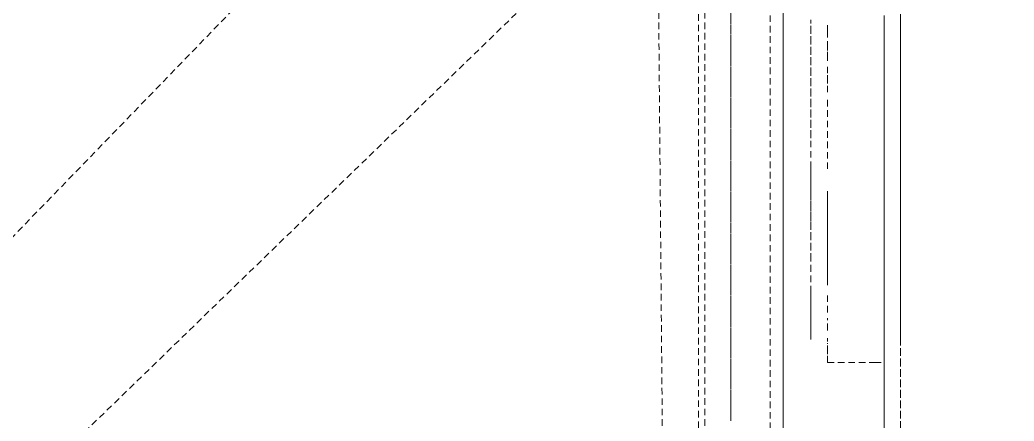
# Model space of a CAD drawing. Header units: millimetres. Extents: x -10915 to 62537, y -37640 to 44223.
# Drawn here: x 7909.6 to 8062, y 8983.3 to 9044.8 of the extents above; entities that cross this region are included whole.
import ezdxf

# ---------------------------------------------------------------- set-up
doc = ezdxf.new("R2010")
doc.units = ezdxf.units.MM
doc.linetypes.add('200_ШТРИХ_ш1п0_6_', pattern=[1.6, 1, -0.6])
doc.layers.add('Перекрытие штриховка', color=7, linetype='Continuous', lineweight=18)
doc.layers.add('Сантехника', color=7, linetype='Continuous', lineweight=18)

# ---------------------------------------------------------------- blocks, each defined once
blk = doc.blocks.new('Reece_Tap_Wolfen_Drinking-Fountain - 10 L_Stainless Steel-V42-План полов 4-го этажа')
at = {"layer": 'Сантехника', "linetype": '200_ШТРИХ_ш1п0_6_'}
for p, q in [((134, 155), (-134, 155)), ((-113.38, 124), (91.41, 124)), ((-94.5, 117.74), (91.41, 119.36)), ((61.95, -43.63), (-94.5, 117.74)), ((-115.44, 92.77), (43.88, -61.7))]:
    blk.add_line(p, q, dxfattribs=at)
at = {"layer": 'Сантехника', "color": 251, "linetype": '200_ШТРИХ_ш1п0_6_', "true_color": 0x666666}
for p, q in [((-110, 155), (110, 155)), ((110, 155), (-110, 155)), ((120, 137), (-120, 137)), ((-11.05, 129), (-113.38, 129)), ((-113.38, 129), (-11.05, 129)), ((-104.11, 125), (91.41, 125)), ((-104.11, 125), (91.41, 125))]:
    blk.add_line(p, q, dxfattribs=at)
at = {"layer": 'Сантехника', "color": 253, "linetype": '200_ШТРИХ_ш1п0_6_', "true_color": 0xa3a3a3}
for p, q in [((110, 155), (-110, 155)), ((-110, 152.5), (109.92, 152.5)), ((-54.36, 141.22), (-72.51, 141.22)), ((-49.8, 141.22), (-72.51, 141.22)), ((-49.8, 141.22), (-54.36, 141.22)), ((-45.51, 141.22), (-50.51, 141.22)), ((-45.51, 141.22), (-50.51, 141.22)), ((-35.76, 141.22), (-46.23, 141.22)), ((-41.67, 141.22), (-46.23, 141.22)), ((-24.35, 141.22), (-41.67, 141.22)), ((-30.69, 141.22), (-35.76, 141.22)), ((-26.8, 141.22), (-30.69, 141.22)), ((-23.51, 141.22), (-26.8, 141.22)), ((-23.51, 141.22), (-24.35, 141.22)), ((-120, 137), (120, 137)), ((120, 137), (-120, 137)), ((-134, 135), (134, 135)), ((-134, 135), (134, 135))]:
    blk.add_line(p, q, dxfattribs=at)
at = {"layer": 'Сантехника', "color": 253, "lineweight": 9, "true_color": 0xa3a3a3}
for p, q in [((-65.34, 155), (-72.51, 155)), ((-71.68, 155), (-72.51, 155)), ((-48.01, 155), (-65.34, 155)), ((-30.69, 155), (-48.01, 155)), ((-26.8, 155), (-30.69, 155)), ((-23.51, 155), (-26.8, 155)), ((-23.51, 155), (-24.35, 155))]:
    blk.add_line(p, q, dxfattribs=at)
at = {"layer": 'Сантехника', "color": 9, "lineweight": 9, "true_color": 0xc7c7c7}
for p, q in [((-65.34, 155), (-71.68, 155)), ((-67.01, 155), (-66.37, 155)), ((-67.01, 155), (-66.37, 155)), ((-64.47, 155), (-38.51, 155)), ((-64.47, 155), (-31.56, 155)), ((-38.51, 155), (-31.56, 155)), ((-24.35, 155), (-30.69, 155)), ((-29.66, 155), (-29.01, 155)), ((-29.66, 155), (-29.01, 155)), ((-72.51, 152.5), (-71.68, 152.5)), ((-72.51, 152.5), (-69.23, 152.5)), ((-69.23, 152.5), (-49.8, 152.5)), ((-46.23, 152.5), (-24.35, 152.5)), ((-24.35, 152.5), (-23.51, 152.5)), ((-24.35, 152.5), (-23.51, 152.5))]:
    blk.add_line(p, q, dxfattribs=at)
at = {"layer": 'Сантехника', "color": 254, "lineweight": 9, "true_color": 0xdddddd}
for p, q in [((-60.26, 155), (-64.54, 155)), ((-31.48, 155), (-60.26, 155)), ((-71.68, 152.5), (-65.34, 152.5)), ((-66.37, 152.5), (-67.01, 152.5)), ((-66.37, 152.5), (-67.01, 152.5)), ((-49.8, 152.5), (-64.47, 152.5)), ((-57.51, 152.5), (-64.47, 152.5)), ((-49.8, 152.5), (-57.51, 152.5)), ((-31.56, 152.5), (-46.23, 152.5)), ((-31.56, 152.5), (-46.23, 152.5)), ((-30.69, 152.5), (-24.35, 152.5)), ((-29.01, 152.5), (-29.66, 152.5)), ((-29.01, 152.5), (-29.66, 152.5))]:
    blk.add_line(p, q, dxfattribs=at)
at = {"layer": 'Сантехника', "color": 9, "linetype": '200_ШТРИХ_ш1п0_6_', "true_color": 0xc7c7c7}
for p, q in [((-72.51, 152.5), (-71.68, 152.5)), ((-72.51, 152.5), (-49.8, 152.5)), ((-50.51, 152.5), (-50.18, 152.5)), ((-50.51, 152.5), (-45.51, 152.5)), ((-50.18, 152.5), (-45.51, 152.5)), ((-46.23, 152.5), (-26.8, 152.5)), ((-26.8, 152.5), (-23.51, 152.5)), ((-24.35, 152.5), (-23.51, 152.5)), ((109.92, 152.5), (-23.51, 152.5)), ((-23.51, 152.5), (109.92, 152.5)), ((-20, 143.8), (-20, 150.97)), ((-20, 143.8), (-23.71, 143.8)), ((-20, 143.8), (-22.98, 143.8)), ((-50.43, 141.22), (-50.51, 141.22)), ((-49.78, 141.22), (-50.51, 141.22)), ((-50.18, 141.22), (-50.43, 141.22)), ((-49.78, 141.22), (-50.18, 141.22)), ((-45.51, 141.22), (-46.25, 141.22)), ((-45.51, 141.22), (-46.25, 141.22)), ((-120, 137), (120, 137)), ((120, 137), (-120, 137))]:
    blk.add_line(p, q, dxfattribs=at)
at = {"layer": 'Сантехника', "color": 254, "linetype": '200_ШТРИХ_ш1п0_6_', "true_color": 0xeaeaea}
for p, q in [((-65.34, 152.5), (-71.68, 152.5)), ((-71.68, 152.5), (-65.34, 152.5)), ((-64.54, 152.5), (-49.8, 152.5)), ((-46.23, 152.5), (-31.48, 152.5)), ((-24.35, 152.5), (-30.69, 152.5)), ((-30.69, 152.5), (-24.35, 152.5)), ((-23.51, 152.5), (-20, 152.5)), ((-22.98, 152.5), (-20, 152.5)), ((-2.12, 152.5), (-20, 152.5)), ((-20, 151), (-20, 152.32)), ((-20, 143.8), (-20, 150.97)), ((-71.68, 143.8), (-69.79, 143.8)), ((-69.79, 143.8), (-71.68, 143.8)), ((-69.23, 143.8), (-66.23, 143.8)), ((-66.23, 143.8), (-69.23, 143.8)), ((-65.34, 143.8), (-61.43, 143.8)), ((-61.43, 143.8), (-65.34, 143.8)), ((-60.26, 143.8), (-49.66, 143.8)), ((-49.66, 143.8), (-60.26, 143.8)), ((-46.25, 143.8), (-31.85, 143.8)), ((-31.85, 143.8), (-46.25, 143.8)), ((-27.69, 143.8), (-30.69, 143.8)), ((-27.68, 143.8), (-29.63, 143.8)), ((-24.91, 143.8), (-26.8, 143.8)), ((-25, 143.8), (-26.78, 143.8)), ((-20, 143.8), (-23.71, 143.8)), ((-20, 143.8), (-22.98, 143.8)), ((-120, 137), (120, 137)), ((-120, 137), (120, 137))]:
    blk.add_line(p, q, dxfattribs=at)
at = {"layer": 'Сантехника', "color": 7, "linetype": '200_ШТРИХ_ш1п0_6_', "true_color": 0xfdfdfd}
for p, q in [((-65.34, 152.5), (-71.68, 152.5)), ((-71.68, 152.5), (-65.34, 152.5)), ((-65.34, 152.5), (-71.68, 152.5)), ((-71.68, 152.5), (-65.34, 152.5)), ((-65.34, 152.5), (-71.68, 152.5)), ((-71.68, 152.5), (-65.34, 152.5)), ((-65.34, 152.5), (-71.68, 152.5)), ((-71.68, 152.5), (-65.34, 152.5)), ((-65.34, 152.5), (-71.68, 152.5)), ((-71.68, 152.5), (-65.34, 152.5)), ((-65.34, 152.5), (-71.68, 152.5)), ((-71.68, 152.5), (-65.34, 152.5)), ((-65.34, 152.5), (-71.68, 152.5)), ((-71.68, 152.5), (-65.34, 152.5)), ((-65.34, 152.5), (-71.68, 152.5)), ((-71.68, 152.5), (-65.34, 152.5)), ((-65.34, 152.5), (-71.68, 152.5)), ((-71.68, 152.5), (-65.34, 152.5)), ((-65.34, 152.5), (-71.68, 152.5)), ((-71.68, 152.5), (-65.34, 152.5)), ((-65.34, 152.5), (-71.68, 152.5)), ((-71.68, 152.5), (-65.34, 152.5)), ((-65.34, 152.5), (-71.68, 152.5)), ((-71.68, 152.5), (-65.34, 152.5)), ((-65.34, 152.5), (-71.68, 152.5)), ((-71.68, 152.5), (-65.34, 152.5)), ((-65.34, 152.5), (-71.68, 152.5)), ((-71.68, 152.5), (-65.34, 152.5)), ((-65.34, 152.5), (-71.68, 152.5)), ((-71.68, 152.5), (-65.34, 152.5)), ((-65.34, 152.5), (-71.68, 152.5)), ((-71.68, 152.5), (-65.34, 152.5)), ((-65.34, 152.5), (-71.68, 152.5)), ((-71.68, 152.5), (-65.34, 152.5)), ((-65.34, 152.5), (-71.68, 152.5)), ((-71.68, 152.5), (-65.34, 152.5)), ((-65.34, 152.5), (-71.68, 152.5)), ((-71.68, 152.5), (-65.34, 152.5)), ((-65.34, 152.5), (-71.68, 152.5)), ((-71.68, 152.5), (-65.34, 152.5)), ((-65.34, 152.5), (-71.68, 152.5)), ((-71.68, 152.5), (-65.34, 152.5)), ((-65.34, 152.5), (-71.68, 152.5)), ((-49.78, 152.5), (-64.47, 152.5)), ((-64.47, 152.5), (-49.78, 152.5)), ((-49.78, 152.5), (-64.47, 152.5)), ((-64.47, 152.5), (-49.78, 152.5)), ((-49.78, 152.5), (-64.47, 152.5)), ((-64.47, 152.5), (-49.78, 152.5)), ((-49.78, 152.5), (-64.47, 152.5)), ((-64.47, 152.5), (-49.78, 152.5)), ((-49.78, 152.5), (-64.47, 152.5)), ((-64.47, 152.5), (-49.78, 152.5)), ((-49.78, 152.5), (-64.47, 152.5)), ((-64.47, 152.5), (-49.78, 152.5)), ((-49.78, 152.5), (-64.47, 152.5)), ((-64.47, 152.5), (-49.78, 152.5)), ((-49.78, 152.5), (-64.47, 152.5)), ((-64.47, 152.5), (-49.78, 152.5)), ((-49.78, 152.5), (-64.47, 152.5)), ((-64.47, 152.5), (-49.78, 152.5)), ((-49.78, 152.5), (-64.47, 152.5)), ((-64.47, 152.5), (-49.78, 152.5)), ((-49.78, 152.5), (-64.47, 152.5)), ((-64.47, 152.5), (-49.78, 152.5)), ((-49.78, 152.5), (-64.47, 152.5)), ((-64.47, 152.5), (-49.78, 152.5)), ((-49.78, 152.5), (-64.47, 152.5)), ((-64.47, 152.5), (-49.78, 152.5)), ((-49.78, 152.5), (-64.47, 152.5)), ((-64.47, 152.5), (-49.78, 152.5)), ((-49.78, 152.5), (-64.47, 152.5)), ((-64.47, 152.5), (-49.78, 152.5)), ((-49.78, 152.5), (-64.47, 152.5)), ((-64.47, 152.5), (-49.78, 152.5)), ((-49.78, 152.5), (-64.47, 152.5)), ((-64.47, 152.5), (-49.78, 152.5)), ((-49.78, 152.5), (-64.47, 152.5)), ((-64.47, 152.5), (-49.78, 152.5)), ((-49.78, 152.5), (-64.47, 152.5)), ((-64.47, 152.5), (-49.78, 152.5)), ((-49.78, 152.5), (-64.47, 152.5)), ((-64.47, 152.5), (-49.78, 152.5)), ((-49.78, 152.5), (-64.47, 152.5)), ((-64.47, 152.5), (-49.78, 152.5)), ((-49.78, 152.5), (-64.47, 152.5)), ((-64.47, 152.5), (-49.78, 152.5)), ((-49.78, 152.5), (-64.47, 152.5)), ((-31.56, 152.5), (-46.25, 152.5)), ((-46.25, 152.5), (-31.56, 152.5)), ((-31.56, 152.5), (-46.25, 152.5)), ((-46.25, 152.5), (-31.56, 152.5)), ((-31.56, 152.5), (-46.25, 152.5)), ((-46.25, 152.5), (-31.56, 152.5)), ((-31.56, 152.5), (-46.25, 152.5)), ((-46.25, 152.5), (-31.56, 152.5)), ((-31.56, 152.5), (-46.25, 152.5)), ((-46.25, 152.5), (-31.56, 152.5)), ((-31.56, 152.5), (-46.25, 152.5)), ((-46.25, 152.5), (-31.56, 152.5)), ((-31.56, 152.5), (-46.25, 152.5)), ((-46.25, 152.5), (-31.56, 152.5)), ((-31.56, 152.5), (-46.25, 152.5)), ((-46.25, 152.5), (-31.56, 152.5)), ((-31.56, 152.5), (-46.25, 152.5)), ((-46.25, 152.5), (-31.56, 152.5)), ((-31.56, 152.5), (-46.25, 152.5)), ((-46.25, 152.5), (-31.56, 152.5)), ((-31.56, 152.5), (-46.25, 152.5)), ((-46.25, 152.5), (-31.56, 152.5)), ((-31.56, 152.5), (-46.25, 152.5)), ((-46.25, 152.5), (-31.56, 152.5)), ((-31.56, 152.5), (-46.25, 152.5)), ((-46.25, 152.5), (-31.56, 152.5)), ((-31.56, 152.5), (-46.25, 152.5)), ((-46.25, 152.5), (-31.56, 152.5)), ((-31.56, 152.5), (-46.25, 152.5)), ((-46.25, 152.5), (-31.56, 152.5)), ((-31.56, 152.5), (-46.25, 152.5)), ((-46.25, 152.5), (-31.56, 152.5)), ((-31.56, 152.5), (-46.25, 152.5)), ((-46.25, 152.5), (-31.56, 152.5)), ((-31.56, 152.5), (-46.25, 152.5)), ((-46.25, 152.5), (-31.56, 152.5)), ((-31.56, 152.5), (-46.25, 152.5)), ((-46.25, 152.5), (-31.56, 152.5)), ((-31.56, 152.5), (-46.25, 152.5)), ((-46.25, 152.5), (-31.56, 152.5)), ((-31.56, 152.5), (-46.25, 152.5)), ((-46.25, 152.5), (-31.56, 152.5)), ((-31.56, 152.5), (-46.25, 152.5)), ((-46.25, 152.5), (-31.56, 152.5)), ((-31.56, 152.5), (-46.25, 152.5)), ((-24.35, 152.5), (-30.69, 152.5)), ((-30.69, 152.5), (-24.35, 152.5)), ((-24.35, 152.5), (-30.69, 152.5)), ((-30.69, 152.5), (-24.35, 152.5)), ((-30.69, 152.5), (-24.35, 152.5)), ((-30.69, 152.5), (-24.35, 152.5)), ((-30.69, 152.5), (-24.35, 152.5)), ((-30.69, 152.5), (-24.35, 152.5)), ((-30.69, 152.5), (-24.35, 152.5)), ((-30.69, 152.5), (-24.35, 152.5)), ((-30.69, 152.5), (-24.35, 152.5)), ((-30.69, 152.5), (-24.35, 152.5)), ((-30.69, 152.5), (-24.35, 152.5)), ((-30.69, 152.5), (-24.35, 152.5)), ((-30.69, 152.5), (-24.35, 152.5)), ((-30.69, 152.5), (-24.35, 152.5)), ((-30.69, 152.5), (-24.35, 152.5)), ((-30.69, 152.5), (-24.35, 152.5)), ((-30.69, 152.5), (-24.35, 152.5)), ((-30.69, 152.5), (-24.35, 152.5)), ((-30.69, 152.5), (-24.35, 152.5)), ((-30.69, 152.5), (-24.35, 152.5)), ((-30.69, 152.5), (-24.35, 152.5)), ((-29.63, 152.5), (-27.26, 152.5)), ((-29.63, 152.5), (-27.26, 152.5)), ((-29.63, 152.5), (-27.26, 152.5)), ((-29.63, 152.5), (-27.26, 152.5)), ((-29.63, 152.5), (-27.26, 152.5)), ((-29.63, 152.5), (-27.26, 152.5)), ((-29.63, 152.5), (-27.26, 152.5)), ((-29.63, 152.5), (-27.26, 152.5)), ((-29.63, 152.5), (-27.26, 152.5)), ((-29.63, 152.5), (-27.26, 152.5)), ((-29.63, 152.5), (-27.26, 152.5)), ((-29.63, 152.5), (-27.26, 152.5)), ((-29.63, 152.5), (-27.26, 152.5)), ((-29.63, 152.5), (-27.26, 152.5)), ((-29.63, 152.5), (-27.26, 152.5)), ((-29.63, 152.5), (-27.26, 152.5)), ((-29.63, 152.5), (-27.26, 152.5)), ((-29.63, 152.5), (-27.26, 152.5)), ((-29.63, 152.5), (-27.26, 152.5)), ((-29.63, 152.5), (-27.26, 152.5)), ((-26.78, 152.5), (-25, 152.5)), ((-26.78, 152.5), (-25, 152.5)), ((-26.78, 152.5), (-25, 152.5)), ((-26.78, 152.5), (-25, 152.5)), ((-26.78, 152.5), (-25, 152.5)), ((-26.78, 152.5), (-25, 152.5)), ((-26.78, 152.5), (-25, 152.5)), ((-26.78, 152.5), (-25, 152.5)), ((-26.78, 152.5), (-25, 152.5)), ((-26.78, 152.5), (-25, 152.5)), ((-26.78, 152.5), (-25, 152.5)), ((-26.78, 152.5), (-25, 152.5)), ((-26.78, 152.5), (-25, 152.5)), ((-26.78, 152.5), (-25, 152.5)), ((-26.78, 152.5), (-25, 152.5)), ((-26.78, 152.5), (-25, 152.5)), ((-26.78, 152.5), (-25, 152.5)), ((-26.78, 152.5), (-25, 152.5)), ((-26.78, 152.5), (-25, 152.5)), ((-26.78, 152.5), (-25, 152.5)), ((-20, 152.5), (-23.51, 152.5)), ((-23.51, 152.5), (-20, 152.5)), ((-20, 152.5), (-23.51, 152.5)), ((-23.51, 152.5), (-20, 152.5)), ((-23.51, 152.5), (-20, 152.5)), ((-23.51, 152.5), (-20, 152.5)), ((-23.51, 152.5), (-20, 152.5)), ((-23.51, 152.5), (-20, 152.5)), ((-23.51, 152.5), (-20, 152.5)), ((-23.51, 152.5), (-20, 152.5)), ((-23.51, 152.5), (-20, 152.5)), ((-23.51, 152.5), (-20, 152.5)), ((-23.51, 152.5), (-20, 152.5)), ((-23.51, 152.5), (-20, 152.5)), ((-23.51, 152.5), (-20, 152.5)), ((-23.51, 152.5), (-20, 152.5)), ((-23.51, 152.5), (-20, 152.5)), ((-23.51, 152.5), (-20, 152.5)), ((-23.51, 152.5), (-20, 152.5)), ((-23.51, 152.5), (-20, 152.5)), ((-23.51, 152.5), (-20, 152.5)), ((-22.98, 152.5), (-20, 152.5)), ((-22.98, 152.5), (-20, 152.5)), ((-22.98, 152.5), (-20, 152.5)), ((-22.98, 152.5), (-20, 152.5)), ((-22.98, 152.5), (-20, 152.5)), ((-22.98, 152.5), (-20, 152.5)), ((-22.98, 152.5), (-21.28, 152.5)), ((-22.98, 152.5), (-21.28, 152.5)), ((-22.98, 152.5), (-21.28, 152.5)), ((-22.98, 152.5), (-20, 152.5)), ((-22.98, 152.5), (-21.28, 152.5)), ((-22.98, 152.5), (-20, 152.5)), ((-22.98, 152.5), (-20, 152.5)), ((-22.98, 152.5), (-20, 152.5)), ((-22.98, 152.5), (-20, 152.5)), ((-22.98, 152.5), (-21.28, 152.5)), ((-22.98, 152.5), (-21.28, 152.5)), ((-22.98, 152.5), (-20, 152.5)), ((-21.28, 152.5), (-20, 152.5)), ((-21.28, 152.5), (-20, 152.5)), ((-21.28, 152.5), (-20, 152.5)), ((-21.28, 152.5), (-20, 152.5)), ((-21.28, 152.5), (-20, 152.5)), ((-21.28, 152.5), (-20, 152.5)), ((-20, 151), (-20, 152.32)), ((-20, 151), (-20, 152.32)), ((-20, 151), (-20, 152.32)), ((-20, 151), (-20, 152.32)), ((-20, 151), (-20, 152.32)), ((-20, 151), (-20, 152.32)), ((-20, 151), (-20, 152.32)), ((-20, 151), (-20, 152.32)), ((-20, 151), (-20, 152.32)), ((-20, 151), (-20, 152.32)), ((-20, 151), (-20, 152.32)), ((-20, 151), (-20, 152.32)), ((-20, 151), (-20, 152.32)), ((-20, 151), (-20, 152.32)), ((-20, 151), (-20, 152.32)), ((-20, 151), (-20, 152.32)), ((-20, 151), (-20, 152.32)), ((-20, 151), (-20, 152.32)), ((-20, 143.8), (-20, 150.97)), ((-20, 143.8), (-20, 150.97)), ((-20, 143.8), (-20, 150.97)), ((-20, 143.8), (-20, 150.97)), ((-20, 143.8), (-20, 150.97)), ((-20, 143.8), (-20, 150.97)), ((-20, 143.8), (-20, 150.97)), ((-20, 143.8), (-20, 150.97)), ((-20, 143.8), (-20, 150.97)), ((-20, 143.8), (-20, 150.97)), ((-20, 143.8), (-20, 150.97)), ((-20, 143.8), (-20, 150.97)), ((-20, 143.8), (-20, 150.97)), ((-20, 143.8), (-20, 150.97)), ((-20, 143.8), (-20, 150.97)), ((-20, 143.8), (-20, 150.97)), ((-20, 143.8), (-20, 150.97)), ((-71.68, 143.8), (-69.79, 143.8)), ((-69.79, 143.8), (-71.68, 143.8)), ((-71.68, 143.8), (-69.79, 143.8)), ((-69.79, 143.8), (-71.68, 143.8)), ((-71.68, 143.8), (-69.79, 143.8)), ((-69.79, 143.8), (-71.68, 143.8)), ((-71.68, 143.8), (-69.79, 143.8)), ((-69.79, 143.8), (-71.68, 143.8)), ((-71.68, 143.8), (-69.79, 143.8)), ((-69.79, 143.8), (-71.68, 143.8)), ((-71.68, 143.8), (-69.79, 143.8)), ((-69.79, 143.8), (-71.68, 143.8)), ((-71.68, 143.8), (-69.79, 143.8)), ((-69.79, 143.8), (-71.68, 143.8)), ((-71.68, 143.8), (-69.79, 143.8)), ((-69.79, 143.8), (-71.68, 143.8)), ((-71.68, 143.8), (-69.79, 143.8)), ((-69.79, 143.8), (-71.68, 143.8)), ((-71.68, 143.8), (-69.79, 143.8)), ((-69.79, 143.8), (-71.68, 143.8)), ((-71.68, 143.8), (-69.79, 143.8)), ((-69.79, 143.8), (-71.68, 143.8)), ((-71.68, 143.8), (-69.79, 143.8)), ((-69.79, 143.8), (-71.68, 143.8)), ((-71.68, 143.8), (-69.79, 143.8)), ((-69.79, 143.8), (-71.68, 143.8)), ((-71.68, 143.8), (-69.79, 143.8)), ((-69.79, 143.8), (-71.68, 143.8)), ((-71.68, 143.8), (-69.79, 143.8)), ((-69.79, 143.8), (-71.68, 143.8)), ((-71.68, 143.8), (-69.79, 143.8)), ((-69.79, 143.8), (-71.68, 143.8)), ((-71.68, 143.8), (-69.79, 143.8)), ((-69.79, 143.8), (-71.68, 143.8)), ((-71.68, 143.8), (-69.79, 143.8)), ((-69.79, 143.8), (-71.68, 143.8)), ((-69.23, 143.8), (-66.23, 143.8)), ((-66.23, 143.8), (-69.23, 143.8)), ((-69.23, 143.8), (-66.23, 143.8)), ((-66.23, 143.8), (-69.23, 143.8)), ((-69.23, 143.8), (-66.23, 143.8)), ((-66.23, 143.8), (-69.23, 143.8)), ((-69.23, 143.8), (-66.23, 143.8)), ((-66.23, 143.8), (-69.23, 143.8)), ((-69.23, 143.8), (-66.23, 143.8)), ((-66.23, 143.8), (-69.23, 143.8)), ((-69.23, 143.8), (-66.23, 143.8)), ((-66.23, 143.8), (-69.23, 143.8)), ((-69.23, 143.8), (-66.23, 143.8)), ((-66.23, 143.8), (-69.23, 143.8)), ((-69.23, 143.8), (-66.23, 143.8)), ((-66.23, 143.8), (-69.23, 143.8)), ((-69.23, 143.8), (-66.23, 143.8)), ((-66.23, 143.8), (-69.23, 143.8)), ((-69.23, 143.8), (-66.23, 143.8)), ((-66.23, 143.8), (-69.23, 143.8)), ((-69.23, 143.8), (-66.23, 143.8)), ((-66.23, 143.8), (-69.23, 143.8)), ((-69.23, 143.8), (-66.23, 143.8)), ((-66.23, 143.8), (-69.23, 143.8)), ((-69.23, 143.8), (-66.23, 143.8)), ((-66.23, 143.8), (-69.23, 143.8)), ((-69.23, 143.8), (-66.23, 143.8)), ((-66.23, 143.8), (-69.23, 143.8)), ((-69.23, 143.8), (-66.23, 143.8)), ((-66.23, 143.8), (-69.23, 143.8)), ((-69.23, 143.8), (-66.23, 143.8)), ((-66.23, 143.8), (-69.23, 143.8)), ((-69.23, 143.8), (-66.23, 143.8)), ((-66.23, 143.8), (-69.23, 143.8)), ((-69.23, 143.8), (-66.23, 143.8)), ((-66.23, 143.8), (-69.23, 143.8)), ((-65.34, 143.8), (-61.43, 143.8)), ((-61.43, 143.8), (-65.34, 143.8)), ((-65.34, 143.8), (-61.43, 143.8)), ((-61.43, 143.8), (-65.34, 143.8)), ((-65.34, 143.8), (-61.43, 143.8)), ((-61.43, 143.8), (-65.34, 143.8)), ((-65.34, 143.8), (-61.43, 143.8)), ((-61.43, 143.8), (-65.34, 143.8)), ((-65.34, 143.8), (-61.43, 143.8)), ((-61.43, 143.8), (-65.34, 143.8)), ((-65.34, 143.8), (-61.43, 143.8)), ((-61.43, 143.8), (-65.34, 143.8)), ((-65.34, 143.8), (-61.43, 143.8)), ((-61.43, 143.8), (-65.34, 143.8)), ((-65.34, 143.8), (-61.43, 143.8)), ((-61.43, 143.8), (-65.34, 143.8)), ((-65.34, 143.8), (-61.43, 143.8)), ((-61.43, 143.8), (-65.34, 143.8)), ((-65.34, 143.8), (-61.43, 143.8)), ((-61.43, 143.8), (-65.34, 143.8)), ((-65.34, 143.8), (-61.43, 143.8)), ((-61.43, 143.8), (-65.34, 143.8)), ((-65.34, 143.8), (-61.43, 143.8)), ((-61.43, 143.8), (-65.34, 143.8)), ((-65.34, 143.8), (-61.43, 143.8)), ((-61.43, 143.8), (-65.34, 143.8)), ((-65.34, 143.8), (-61.43, 143.8)), ((-61.43, 143.8), (-65.34, 143.8)), ((-65.34, 143.8), (-61.43, 143.8)), ((-61.43, 143.8), (-65.34, 143.8)), ((-65.34, 143.8), (-61.43, 143.8)), ((-61.43, 143.8), (-65.34, 143.8)), ((-65.34, 143.8), (-61.43, 143.8)), ((-61.43, 143.8), (-65.34, 143.8)), ((-65.34, 143.8), (-61.43, 143.8)), ((-61.43, 143.8), (-65.34, 143.8)), ((-60.26, 143.8), (-49.66, 143.8)), ((-49.66, 143.8), (-60.26, 143.8)), ((-60.26, 143.8), (-49.66, 143.8)), ((-49.66, 143.8), (-60.26, 143.8)), ((-60.26, 143.8), (-49.66, 143.8)), ((-49.66, 143.8), (-60.26, 143.8)), ((-60.26, 143.8), (-49.66, 143.8)), ((-49.66, 143.8), (-60.26, 143.8)), ((-60.26, 143.8), (-49.66, 143.8)), ((-49.66, 143.8), (-60.26, 143.8)), ((-60.26, 143.8), (-49.66, 143.8)), ((-49.66, 143.8), (-60.26, 143.8)), ((-60.26, 143.8), (-49.66, 143.8)), ((-49.66, 143.8), (-60.26, 143.8)), ((-60.26, 143.8), (-49.66, 143.8)), ((-49.66, 143.8), (-60.26, 143.8)), ((-60.26, 143.8), (-49.66, 143.8)), ((-49.66, 143.8), (-60.26, 143.8)), ((-60.26, 143.8), (-49.66, 143.8)), ((-49.66, 143.8), (-60.26, 143.8)), ((-60.26, 143.8), (-49.66, 143.8)), ((-49.66, 143.8), (-60.26, 143.8)), ((-60.26, 143.8), (-49.66, 143.8)), ((-49.66, 143.8), (-60.26, 143.8)), ((-60.26, 143.8), (-49.66, 143.8)), ((-49.66, 143.8), (-60.26, 143.8)), ((-60.26, 143.8), (-49.66, 143.8)), ((-49.66, 143.8), (-60.26, 143.8)), ((-60.26, 143.8), (-49.66, 143.8)), ((-49.66, 143.8), (-60.26, 143.8)), ((-60.26, 143.8), (-49.66, 143.8)), ((-49.66, 143.8), (-60.26, 143.8)), ((-60.26, 143.8), (-49.66, 143.8)), ((-49.66, 143.8), (-60.26, 143.8)), ((-60.26, 143.8), (-49.66, 143.8)), ((-49.66, 143.8), (-60.26, 143.8)), ((-46.25, 143.8), (-31.85, 143.8)), ((-31.85, 143.8), (-46.25, 143.8)), ((-46.25, 143.8), (-31.85, 143.8)), ((-31.85, 143.8), (-46.25, 143.8)), ((-46.25, 143.8), (-31.85, 143.8)), ((-31.85, 143.8), (-46.25, 143.8)), ((-46.25, 143.8), (-31.85, 143.8)), ((-31.85, 143.8), (-46.25, 143.8)), ((-46.25, 143.8), (-31.85, 143.8)), ((-31.85, 143.8), (-46.25, 143.8)), ((-46.25, 143.8), (-31.85, 143.8)), ((-31.85, 143.8), (-46.25, 143.8)), ((-46.25, 143.8), (-31.85, 143.8)), ((-31.85, 143.8), (-46.25, 143.8)), ((-46.25, 143.8), (-31.85, 143.8)), ((-31.85, 143.8), (-46.25, 143.8)), ((-46.25, 143.8), (-31.85, 143.8)), ((-31.85, 143.8), (-46.25, 143.8)), ((-46.25, 143.8), (-31.85, 143.8)), ((-31.85, 143.8), (-46.25, 143.8)), ((-46.25, 143.8), (-31.85, 143.8)), ((-31.85, 143.8), (-46.25, 143.8)), ((-46.25, 143.8), (-31.85, 143.8)), ((-31.85, 143.8), (-46.25, 143.8)), ((-46.25, 143.8), (-31.85, 143.8)), ((-31.85, 143.8), (-46.25, 143.8)), ((-46.25, 143.8), (-31.85, 143.8)), ((-31.85, 143.8), (-46.25, 143.8)), ((-46.25, 143.8), (-31.85, 143.8)), ((-31.85, 143.8), (-46.25, 143.8)), ((-46.25, 143.8), (-31.85, 143.8)), ((-31.85, 143.8), (-46.25, 143.8)), ((-46.25, 143.8), (-31.85, 143.8)), ((-31.85, 143.8), (-46.25, 143.8)), ((-46.25, 143.8), (-31.85, 143.8)), ((-31.85, 143.8), (-46.25, 143.8)), ((-27.69, 143.8), (-30.69, 143.8)), ((-27.69, 143.8), (-30.69, 143.8)), ((-27.69, 143.8), (-30.69, 143.8)), ((-27.69, 143.8), (-30.69, 143.8)), ((-27.69, 143.8), (-30.69, 143.8)), ((-27.69, 143.8), (-30.69, 143.8)), ((-27.69, 143.8), (-30.69, 143.8)), ((-27.69, 143.8), (-30.69, 143.8)), ((-27.69, 143.8), (-30.69, 143.8)), ((-27.69, 143.8), (-30.69, 143.8)), ((-27.69, 143.8), (-30.69, 143.8)), ((-27.69, 143.8), (-30.69, 143.8)), ((-27.69, 143.8), (-30.69, 143.8)), ((-27.69, 143.8), (-30.69, 143.8)), ((-27.69, 143.8), (-30.69, 143.8)), ((-27.69, 143.8), (-30.69, 143.8)), ((-27.69, 143.8), (-30.69, 143.8)), ((-27.69, 143.8), (-30.69, 143.8)), ((-27.68, 143.8), (-29.63, 143.8)), ((-27.68, 143.8), (-29.63, 143.8)), ((-27.68, 143.8), (-29.63, 143.8)), ((-27.68, 143.8), (-29.63, 143.8)), ((-27.68, 143.8), (-29.63, 143.8)), ((-27.68, 143.8), (-29.63, 143.8)), ((-27.68, 143.8), (-29.63, 143.8)), ((-27.68, 143.8), (-29.63, 143.8)), ((-27.68, 143.8), (-29.63, 143.8)), ((-27.68, 143.8), (-29.63, 143.8)), ((-27.68, 143.8), (-29.63, 143.8)), ((-27.68, 143.8), (-29.63, 143.8)), ((-27.68, 143.8), (-29.63, 143.8)), ((-27.68, 143.8), (-29.63, 143.8)), ((-27.68, 143.8), (-29.63, 143.8)), ((-27.68, 143.8), (-29.63, 143.8)), ((-27.68, 143.8), (-29.63, 143.8)), ((-27.68, 143.8), (-29.63, 143.8)), ((-24.91, 143.8), (-26.8, 143.8)), ((-24.91, 143.8), (-26.8, 143.8)), ((-24.91, 143.8), (-26.8, 143.8)), ((-24.91, 143.8), (-26.8, 143.8)), ((-24.91, 143.8), (-26.8, 143.8)), ((-24.91, 143.8), (-26.8, 143.8)), ((-24.91, 143.8), (-26.8, 143.8)), ((-24.91, 143.8), (-26.8, 143.8)), ((-24.91, 143.8), (-26.8, 143.8)), ((-24.91, 143.8), (-26.8, 143.8)), ((-24.91, 143.8), (-26.8, 143.8)), ((-24.91, 143.8), (-26.8, 143.8)), ((-24.91, 143.8), (-26.8, 143.8)), ((-24.91, 143.8), (-26.8, 143.8)), ((-24.91, 143.8), (-26.8, 143.8)), ((-24.91, 143.8), (-26.8, 143.8)), ((-24.91, 143.8), (-26.8, 143.8)), ((-24.91, 143.8), (-26.8, 143.8)), ((-25, 143.8), (-26.78, 143.8)), ((-25, 143.8), (-26.78, 143.8)), ((-25, 143.8), (-26.78, 143.8)), ((-25, 143.8), (-26.78, 143.8)), ((-25, 143.8), (-26.78, 143.8)), ((-25, 143.8), (-26.78, 143.8)), ((-25, 143.8), (-26.78, 143.8)), ((-25, 143.8), (-26.78, 143.8)), ((-25, 143.8), (-26.78, 143.8)), ((-25, 143.8), (-26.78, 143.8)), ((-25, 143.8), (-26.78, 143.8)), ((-25, 143.8), (-26.78, 143.8)), ((-25, 143.8), (-26.78, 143.8)), ((-25, 143.8), (-26.78, 143.8)), ((-25, 143.8), (-26.78, 143.8)), ((-25, 143.8), (-26.78, 143.8)), ((-25, 143.8), (-26.78, 143.8)), ((-25, 143.8), (-26.78, 143.8)), ((-20, 143.8), (-23.71, 143.8)), ((-20, 143.8), (-23.71, 143.8)), ((-20, 143.8), (-23.71, 143.8)), ((-20, 143.8), (-23.71, 143.8)), ((-20, 143.8), (-23.71, 143.8)), ((-20, 143.8), (-23.71, 143.8)), ((-20, 143.8), (-23.71, 143.8)), ((-20, 143.8), (-23.71, 143.8)), ((-20, 143.8), (-23.71, 143.8)), ((-20, 143.8), (-23.71, 143.8)), ((-20, 143.8), (-23.71, 143.8)), ((-20, 143.8), (-23.71, 143.8)), ((-20, 143.8), (-23.71, 143.8)), ((-20, 143.8), (-23.71, 143.8)), ((-20, 143.8), (-23.71, 143.8)), ((-20, 143.8), (-23.71, 143.8)), ((-20, 143.8), (-23.71, 143.8)), ((-20, 143.8), (-22.98, 143.8)), ((-20, 143.8), (-22.98, 143.8)), ((-20, 143.8), (-22.98, 143.8)), ((-21.28, 143.8), (-22.98, 143.8)), ((-21.28, 143.8), (-22.98, 143.8)), ((-20, 143.8), (-22.98, 143.8)), ((-20, 143.8), (-22.98, 143.8)), ((-20, 143.8), (-22.98, 143.8)), ((-20, 143.8), (-22.98, 143.8)), ((-20, 143.8), (-22.98, 143.8)), ((-20, 143.8), (-22.98, 143.8)), ((-20, 143.8), (-22.98, 143.8)), ((-20, 143.8), (-22.98, 143.8)), ((-20, 143.8), (-22.98, 143.8)), ((-20, 143.8), (-22.98, 143.8)), ((-20, 143.8), (-22.98, 143.8)), ((-20, 143.8), (-22.98, 143.8)), ((-20, 143.8), (-21.28, 143.8)), ((-20, 143.8), (-21.28, 143.8))]:
    blk.add_line(p, q, dxfattribs=at)
at = {"layer": 'Сантехника', "color": 254, "linetype": '200_ШТРИХ_ш1п0_6_', "true_color": 0xdddddd}
for p, q in [((-71.68, 152.5), (-65.34, 152.5)), ((-30.69, 152.5), (-24.35, 152.5)), ((-23.51, 152.5), (-20, 152.5)), ((-22.98, 152.5), (-21.28, 152.5)), ((-21.28, 152.5), (-20, 152.5)), ((-2.12, 152.5), (-20, 152.5)), ((-20, 152.5), (-2.12, 152.5)), ((-20, 151), (-20, 152.32)), ((-20, 143.8), (-20, 150.97)), ((-71.68, 143.8), (-69.79, 143.8)), ((-69.79, 143.8), (-71.68, 143.8)), ((-69.23, 143.8), (-66.23, 143.8)), ((-66.23, 143.8), (-69.23, 143.8)), ((-65.34, 143.8), (-61.43, 143.8)), ((-61.43, 143.8), (-65.34, 143.8)), ((-60.26, 143.8), (-49.66, 143.8)), ((-49.66, 143.8), (-60.26, 143.8)), ((-46.25, 143.8), (-31.85, 143.8)), ((-31.85, 143.8), (-46.25, 143.8)), ((-27.69, 143.8), (-30.69, 143.8)), ((-27.68, 143.8), (-29.63, 143.8)), ((-24.91, 143.8), (-26.8, 143.8)), ((-25, 143.8), (-26.78, 143.8)), ((-20, 143.8), (-23.71, 143.8)), ((-20, 143.8), (-22.98, 143.8)), ((-46.25, 141.22), (-49.78, 141.22)), ((-46.25, 141.22), (-49.78, 141.22)), ((120, 137), (-120, 137))]:
    blk.add_line(p, q, dxfattribs=at)
at = {"layer": 'Сантехника', "color": 7, "linetype": '200_ШТРИХ_ш1п0_6_', "true_color": 0xfcfcfc}
for p, q in [((-71.68, 152.5), (-65.34, 152.5)), ((-65.34, 152.5), (-71.68, 152.5)), ((-64.47, 152.5), (-49.78, 152.5)), ((-49.78, 152.5), (-64.47, 152.5)), ((-46.25, 152.5), (-31.56, 152.5)), ((-31.56, 152.5), (-46.25, 152.5)), ((-30.69, 152.5), (-24.35, 152.5)), ((-29.63, 152.5), (-27.26, 152.5)), ((-26.78, 152.5), (-25, 152.5)), ((-23.51, 152.5), (-20, 152.5)), ((-22.98, 152.5), (-21.28, 152.5)), ((-21.28, 152.5), (-20, 152.5)), ((-20, 151), (-20, 152.32)), ((-20, 143.8), (-20, 150.97)), ((-71.68, 143.8), (-69.79, 143.8)), ((-69.79, 143.8), (-71.68, 143.8)), ((-69.23, 143.8), (-66.23, 143.8)), ((-66.23, 143.8), (-69.23, 143.8)), ((-65.34, 143.8), (-61.43, 143.8)), ((-61.43, 143.8), (-65.34, 143.8)), ((-60.26, 143.8), (-49.66, 143.8)), ((-49.66, 143.8), (-60.26, 143.8)), ((-46.25, 143.8), (-31.85, 143.8)), ((-31.85, 143.8), (-46.25, 143.8)), ((-27.69, 143.8), (-30.69, 143.8)), ((-27.68, 143.8), (-29.63, 143.8)), ((-24.91, 143.8), (-26.8, 143.8)), ((-25, 143.8), (-26.78, 143.8)), ((-20, 143.8), (-23.71, 143.8)), ((-21.28, 143.8), (-22.98, 143.8)), ((-20, 143.8), (-21.28, 143.8))]:
    blk.add_line(p, q, dxfattribs=at)
at = {"layer": 'Сантехника', "color": 7, "linetype": '200_ШТРИХ_ш1п0_6_', "true_color": 0xfafafa}
for p, q in [((-71.68, 152.5), (-65.34, 152.5)), ((-65.34, 152.5), (-71.68, 152.5)), ((-64.47, 152.5), (-49.78, 152.5)), ((-49.78, 152.5), (-64.47, 152.5)), ((-48.66, 152.5), (-48.01, 152.5)), ((-48.66, 152.5), (-47.37, 152.5)), ((-48.01, 152.5), (-47.37, 152.5)), ((-46.25, 152.5), (-31.56, 152.5)), ((-31.56, 152.5), (-46.25, 152.5)), ((-30.69, 152.5), (-24.35, 152.5)), ((-29.63, 152.5), (-27.26, 152.5)), ((-26.78, 152.5), (-25, 152.5)), ((-23.51, 152.5), (-20, 152.5)), ((-22.98, 152.5), (-21.28, 152.5)), ((-21.28, 152.5), (-20, 152.5)), ((-20, 151), (-20, 152.32)), ((-20, 143.8), (-20, 150.97)), ((-71.68, 143.8), (-69.79, 143.8)), ((-69.79, 143.8), (-71.68, 143.8)), ((-69.23, 143.8), (-66.23, 143.8)), ((-66.23, 143.8), (-69.23, 143.8)), ((-65.34, 143.8), (-61.43, 143.8)), ((-61.43, 143.8), (-65.34, 143.8)), ((-60.26, 143.8), (-49.66, 143.8)), ((-49.66, 143.8), (-60.26, 143.8)), ((-46.25, 143.8), (-31.85, 143.8)), ((-31.85, 143.8), (-46.25, 143.8)), ((-27.69, 143.8), (-30.69, 143.8)), ((-27.68, 143.8), (-29.63, 143.8)), ((-24.91, 143.8), (-26.8, 143.8)), ((-25, 143.8), (-26.78, 143.8)), ((-20, 143.8), (-23.71, 143.8)), ((-20, 143.8), (-22.98, 143.8))]:
    blk.add_line(p, q, dxfattribs=at)
at = {"layer": 'Сантехника', "color": 7, "linetype": '200_ШТРИХ_ш1п0_6_', "true_color": 0xf7f7f7}
for p, q in [((-71.68, 152.5), (-65.34, 152.5)), ((-65.34, 152.5), (-71.68, 152.5)), ((-64.47, 152.5), (-49.78, 152.5)), ((-49.78, 152.5), (-64.47, 152.5)), ((-49.78, 152.5), (-48.66, 152.5)), ((-49.78, 152.5), (-48.66, 152.5)), ((-47.37, 152.5), (-46.76, 152.5)), ((-47.37, 152.5), (-46.76, 152.5)), ((-46.76, 152.5), (-46.25, 152.5)), ((-46.76, 152.5), (-46.25, 152.5)), ((-46.25, 152.5), (-31.56, 152.5)), ((-31.56, 152.5), (-46.25, 152.5)), ((-30.69, 152.5), (-24.35, 152.5)), ((-29.63, 152.5), (-27.26, 152.5)), ((-26.78, 152.5), (-25, 152.5)), ((-23.51, 152.5), (-20, 152.5)), ((-22.98, 152.5), (-20, 152.5)), ((-20, 151), (-20, 152.32)), ((-20, 143.8), (-20, 150.97)), ((-71.68, 143.8), (-69.79, 143.8)), ((-69.79, 143.8), (-71.68, 143.8)), ((-69.23, 143.8), (-66.23, 143.8)), ((-66.23, 143.8), (-69.23, 143.8)), ((-65.34, 143.8), (-61.43, 143.8)), ((-61.43, 143.8), (-65.34, 143.8)), ((-60.26, 143.8), (-49.66, 143.8)), ((-49.66, 143.8), (-60.26, 143.8)), ((-46.25, 143.8), (-31.85, 143.8)), ((-31.85, 143.8), (-46.25, 143.8)), ((-27.69, 143.8), (-30.69, 143.8)), ((-27.68, 143.8), (-29.63, 143.8)), ((-24.91, 143.8), (-26.8, 143.8)), ((-25, 143.8), (-26.78, 143.8)), ((-20, 143.8), (-23.71, 143.8)), ((-20, 143.8), (-22.98, 143.8))]:
    blk.add_line(p, q, dxfattribs=at)
at = {"layer": 'Сантехника', "color": 7, "linetype": '200_ШТРИХ_ш1п0_6_', "true_color": 0xf2f2f2}
for p, q in [((-71.68, 152.5), (-65.34, 152.5)), ((-65.34, 152.5), (-71.68, 152.5)), ((-49.78, 152.5), (-64.47, 152.5)), ((-64.47, 152.5), (-49.78, 152.5)), ((-50.51, 152.5), (-50.43, 152.5)), ((-50.51, 152.5), (-50.43, 152.5)), ((-50.43, 152.5), (-50.18, 152.5)), ((-50.43, 152.5), (-49.78, 152.5)), ((-50.18, 152.5), (-49.78, 152.5)), ((-31.56, 152.5), (-46.25, 152.5)), ((-46.25, 152.5), (-31.56, 152.5)), ((-46.25, 152.5), (-45.85, 152.5)), ((-46.25, 152.5), (-45.85, 152.5)), ((-45.85, 152.5), (-45.6, 152.5)), ((-45.85, 152.5), (-45.6, 152.5)), ((-45.6, 152.5), (-45.51, 152.5)), ((-45.6, 152.5), (-45.51, 152.5)), ((-30.69, 152.5), (-24.35, 152.5)), ((-29.63, 152.5), (-27.26, 152.5)), ((-26.78, 152.5), (-25, 152.5)), ((-23.51, 152.5), (-20, 152.5)), ((-22.98, 152.5), (-21.28, 152.5)), ((-21.28, 152.5), (-20, 152.5)), ((-20, 151), (-20, 152.32)), ((-20, 143.8), (-20, 150.97)), ((-71.68, 143.8), (-69.79, 143.8)), ((-69.79, 143.8), (-71.68, 143.8)), ((-69.23, 143.8), (-66.23, 143.8)), ((-66.23, 143.8), (-69.23, 143.8)), ((-65.34, 143.8), (-61.43, 143.8)), ((-61.43, 143.8), (-65.34, 143.8)), ((-60.26, 143.8), (-49.66, 143.8)), ((-49.66, 143.8), (-60.26, 143.8)), ((-46.25, 143.8), (-31.85, 143.8)), ((-31.85, 143.8), (-46.25, 143.8)), ((-27.69, 143.8), (-30.69, 143.8)), ((-27.68, 143.8), (-29.63, 143.8)), ((-24.91, 143.8), (-26.8, 143.8)), ((-25, 143.8), (-26.78, 143.8)), ((-20, 143.8), (-23.71, 143.8)), ((-21.28, 143.8), (-22.98, 143.8)), ((-20, 143.8), (-21.28, 143.8))]:
    blk.add_line(p, q, dxfattribs=at)
at = {"layer": 'Сантехника', "color": 254, "lineweight": 9, "true_color": 0xeaeaea}
for p, q in [((-64.54, 152.5), (-49.8, 152.5)), ((-46.23, 152.5), (-31.48, 152.5))]:
    blk.add_line(p, q, dxfattribs=at)

msp = doc.modelspace()

# ---------------------------------------------------------------- hatches: boundary and pattern name
at = {"layer": 'Перекрытие штриховка', "lineweight": 9, "true_color": 0x787878}
h = msp.add_hatch(dxfattribs=at)
h.set_pattern_fill('FP_65', color=8, style=0, pattern_type=2)
h.set_pattern_definition([(0, (4602.2, 37211.3), (0, 500), []), (90, (4602.2, 37211.3), (-500, 3e-14), [])])
h.paths.add_polyline_path([(149.565, 8595), (149.565, 8595.058), (137.378, 8595)])
h.paths.add_polyline_path([(6974.245, 8604.011), (6976.272, 8602.011), (6976.012, 8604.011)])
h.paths.add_polyline_path([(6146.031, 8595), (6146.031, 8604.011), (6974.245, 8604.011), (6973.882, 8622.011), (6146.031, 8622.011), (6146.031, 8632.011), (6960.881, 8632.011), (6956.754, 8950), (7565, 8950), (7565, 8806.238), (8340, 8806.238), (8340, 8790.238), (13119.116, 8790.238), (13119.116, 8758.238), (13204.508, 8758.238), (13201.91, 8762.738), (13474.708, 8920.238), (13479.208, 8912.444), (13488.431, 8916.47), (13513.868, 8872.411), (13522.528, 8877.411), (13527.028, 8869.616), (13334.116, 8758.238), (14304.116, 8758.238), (13591.588, 9169.616), (13596.088, 9177.411), (13587.428, 9182.411), (13613.428, 9227.444), (13604.767, 9232.444), (13609.267, 9240.238), (14436.322, 8762.738), (14433.723, 8758.238), (14519.116, 8758.238), (14519.116, 8790.238), (16398.848, 8790.238), (16398.848, 8758.238), (17428.848, 8758.238), (17428.848, 8790.238), (17675.565, 8790.238), (17675.565, 9024.75), (17687.565, 9024.75), (17687.565, 9110.142), (17683.065, 9107.544), (17205.565, 9934.598), (17213.36, 9939.098), (17208.36, 9947.759), (17253.393, 9973.759), (17248.393, 9982.419), (17256.187, 9986.919), (17687.565, 9239.75), (17687.565, 10509.75), (17446.187, 10091.67), (17438.393, 10096.17), (17433.393, 10087.51), (17388.36, 10113.51), (17383.36, 10104.85), (17375.565, 10109.35), (17683.065, 10641.956), (17687.565, 10639.358), (17687.565, 10724.75), (17675.565, 10724.75), (17675.565, 10920.75), (17677.565, 10920.75), (17677.565, 10922.75), (24171.376, 10922.75), (24171.376, 10925.75), (17660.565, 10925.75), (17660.565, 10724.75), (17650.565, 10724.75), (17650.565, 10935.75), (24171.376, 10935.75), (24171.376, 12443.512), (13610.464, 12443.512), (13610.464, 12455.512), (24171.376, 12455.512), (24171.376, 12574.709), (10628.616, 12610.362), (10628.616, 12607.362), (13619.305, 12599.489), (13619.305, 12589.489), (10641.616, 12597.328), (10641.616, 12203.264), (10029.565, 12203.264), (10029.565, 12213.264), (10631.616, 12213.264), (10631.616, 12597.354), (10628.616, 12597.328), (10628.616, 12218.264), (10626.616, 12218.264), (10626.616, 12216.264), (10029.565, 12216.264), (10029.565, 12248.264), (9896.283, 12248.264), (9178.7, 11834.155), (9175.531, 11839.644), (9185.491, 11845.394), (9171.991, 11868.776), (9181.95, 11874.526), (9178.781, 11880.202), (9816.283, 12248.264), (8999.565, 12248.264), (8999.565, 12216.264), (7500.494, 12216.264), (7500.494, 12213.264), (8999.565, 12213.264), (8999.565, 12203.264), (7513.494, 12203.264), (7513.494, 11958.783), (7043.494, 11958.783), (7043.494, 12223.783), (5680, 12223.783), (5680, 12233.783), (7043.494, 12233.783), (7042.396, 12251.783), (5680, 12251.783), (5680, 12283.783), (3980, 12283.783), (3980, 12251.783), (2699.954, 12251.783), (2699.941, 12253.783), (2697.941, 12253.783), (2694.344, 12809.342), (2676.344, 12809.342), (2679.916, 12257.627), (2669.916, 12257.563), (2666.344, 12809.342), (180, 12809.342), (180, 8635), (1108.065, 8635), (1108.065, 8625), (161.565, 8625), (161.565, 8607), (1194.565, 8607), (1194.691, 8605), (1196.565, 8605), (1196.565, 8595), (4898.531, 8595), (4898.531, 8632.011), (5216.031, 8632.011), (5216.031, 8622.011), (4908.531, 8622.011), (4908.531, 8595), (4926.531, 8595), (4926.531, 8602.011), (4928.531, 8602.011), (4928.531, 8604.011), (5216.031, 8604.011), (5216.031, 8595), (6010.854, 8595), (5357.23, 8972.37), (5377.23, 9007.011), (6090.854, 8595), (6096.031, 8595)])
h.paths.add_polyline_path([(159.565, 8605), (161.565, 8607), (159.565, 8607)])
h.paths.add_polyline_path([(6973.882, 8632.011), (6970.882, 8935), (6971.95, 8935), (6971.95, 8937), (7550, 8937), (7550, 8935), (7552, 8935), (7552, 8806.238), (7555, 8806.238), (7555, 8940), (6966.885, 8940), (6971.95, 8632.011)])
h.paths.add_polyline_path([(170, 8635), (170, 12809.342), (152, 12809.342), (152, 12286.928), (161.565, 12286.928), (161.565, 8635)])
h.paths.add_polyline_path([(149.565, 8726.809), (149.565, 8726.928), (135.838, 8726.841)])
h.paths.add_polyline_path([(13212.116, 8758.238), (13216.055, 8758.238), (13215.07, 8759.944)])
h.paths.add_polyline_path([(16260, 8758.238), (16263.848, 8758.238), (16263.848, 8778.238), (16260, 8777.953)])
h.paths.add_polyline_path([(7520, 8758.238), (7520, 8905), (7512.386, 8904.915), (7514.289, 8758.238)])
h.paths.add_polyline_path([(14426.116, 8758.238), (14423.161, 8759.944), (14423.161, 8758.238)])
h.paths.add_polyline_path([(17677.565, 8788.238), (17677.565, 8790.238), (17675.565, 8790.238), (17677.484, 8788.32)])
h.paths.add_polyline_path([(17428.848, 8808.238), (17428.848, 8818.238), (17650.565, 8818.238), (17650.565, 9024.75), (17660.565, 9024.75), (17660.565, 8808.238), (17493.57, 8808.238)])
h.paths.add_polyline_path([(14842.631, 8808.238), (14519.116, 8808.238), (14519.116, 8818.238), (16398.848, 8818.238), (16398.848, 8808.238), (14908.715, 8808.238)])
h.paths.add_polyline_path([(8435.364, 8808.238), (8340, 8808.238), (8340, 8818.238), (13119.116, 8818.238), (13119.116, 8808.238), (8751.526, 8808.238)])
h.paths.add_polyline_path([(7739.734, 8826.206), (7740.183, 8826.95), (7739.513, 8826.95)])
h.paths.add_polyline_path([(7743.533, 9122.069), (7744.822, 9121.151), (7746.678, 9123.006), (7743.565, 9122.079)])
h.paths.add_polyline_path([(8039.397, 9118.27), (8038.947, 9117.526), (8039.618, 9117.526)])
h.paths.add_polyline_path([(8035.598, 8822.407), (8034.308, 8823.326), (8032.453, 8821.471), (8035.565, 8822.397)])
h.paths.add_polyline_path([(7963.065, 8817.238), (7755.565, 8817.92), (7741.998, 8822.844), (7736.797, 8831.879), (7736.484, 8833.048), (7735.28, 8835.559), (7734.565, 8983.221), (7735.247, 9106.238), (7741.189, 9120.491), (7747.684, 9125.315), (7750.065, 9125.035), (7752.565, 9126.52), (7880.117, 9127.238), (8023.565, 9126.557), (8037.133, 9121.632), (8042.334, 9112.597), (8042.647, 9111.428), (8043.847, 9109.233), (8044.611, 9069.235), (8054.636, 9069.235), (8054.636, 9056.245), (8044.611, 9056.245), (8043.884, 8838.238), (8037.942, 8823.985), (8029.731, 8819.509), (8029.065, 8819.441), (8026.565, 8817.957), (7963.789, 8817.238)])
h.paths.add_polyline_path([(7753.29, 8832.506), (7754.672, 8833.67), (7753.301, 8832.537)])
h.paths.add_polyline_path([(8025.277, 8832.506), (8025.536, 8833.481), (8026.565, 8833.799), (8025.9, 8835.238), (8024.272, 8834.447), (8024.946, 8832.506)])
h.paths.add_polyline_path([(7754.699, 9109.238), (7754.858, 9110.029), (7753.562, 9110.677), (7752.565, 9110.116), (7754.197, 9109.238)])
h.paths.add_polyline_path([(17687.565, 9117.75), (17687.565, 9121.689), (17685.86, 9120.704)])
h.paths.add_polyline_path([(17687.565, 10627.811), (17687.565, 10631.75), (17685.86, 10628.795)])
h.paths.add_polyline_path([(7498.305, 11968.783), (7503.494, 11968.783), (7503.494, 12203.264), (7500.494, 12203.264), (7500.494, 11973.783), (7498.494, 11973.783), (7498.494, 11971.783), (7058.494, 11971.783), (7058.494, 11973.783), (7056.494, 11973.783), (7056.494, 12251.783), (7053.494, 12251.783), (7053.494, 11968.783), (7488.494, 11968.783)])
h.paths.add_polyline_path([(7500.494, 12216.264), (7498.494, 12218.264), (7498.494, 12216.264)])
h.paths.add_polyline_path([(3611.225, 12223.783), (2703.915, 12223.783), (2703.915, 12233.783), (3980, 12233.783), (3980, 12223.783), (3677.74, 12223.783)])
h.paths.add_polyline_path([(7056.494, 12251.783), (7058.494, 12253.783), (7056.494, 12253.783)])
h.paths.add_polyline_path([(10628.616, 12610.362), (10626.616, 12612.367), (10626.616, 12610.367)])

# ---------------------------------------------------------------- block references
at = {"layer": 'Сантехника', "color": 253, "linetype": '200_ШТРИХ_ш1п0_6_', "true_color": 0xa3a3a3, "rotation": 269.9999999999997}
msp.add_blockref('Reece_Tap_Wolfen_Drinking-Fountain - 10 L_Stainless Steel-V42-План полов 4-го этажа', (7889.565, 8972.238), dxfattribs=at)

doc.saveas('drawing.dxf')
